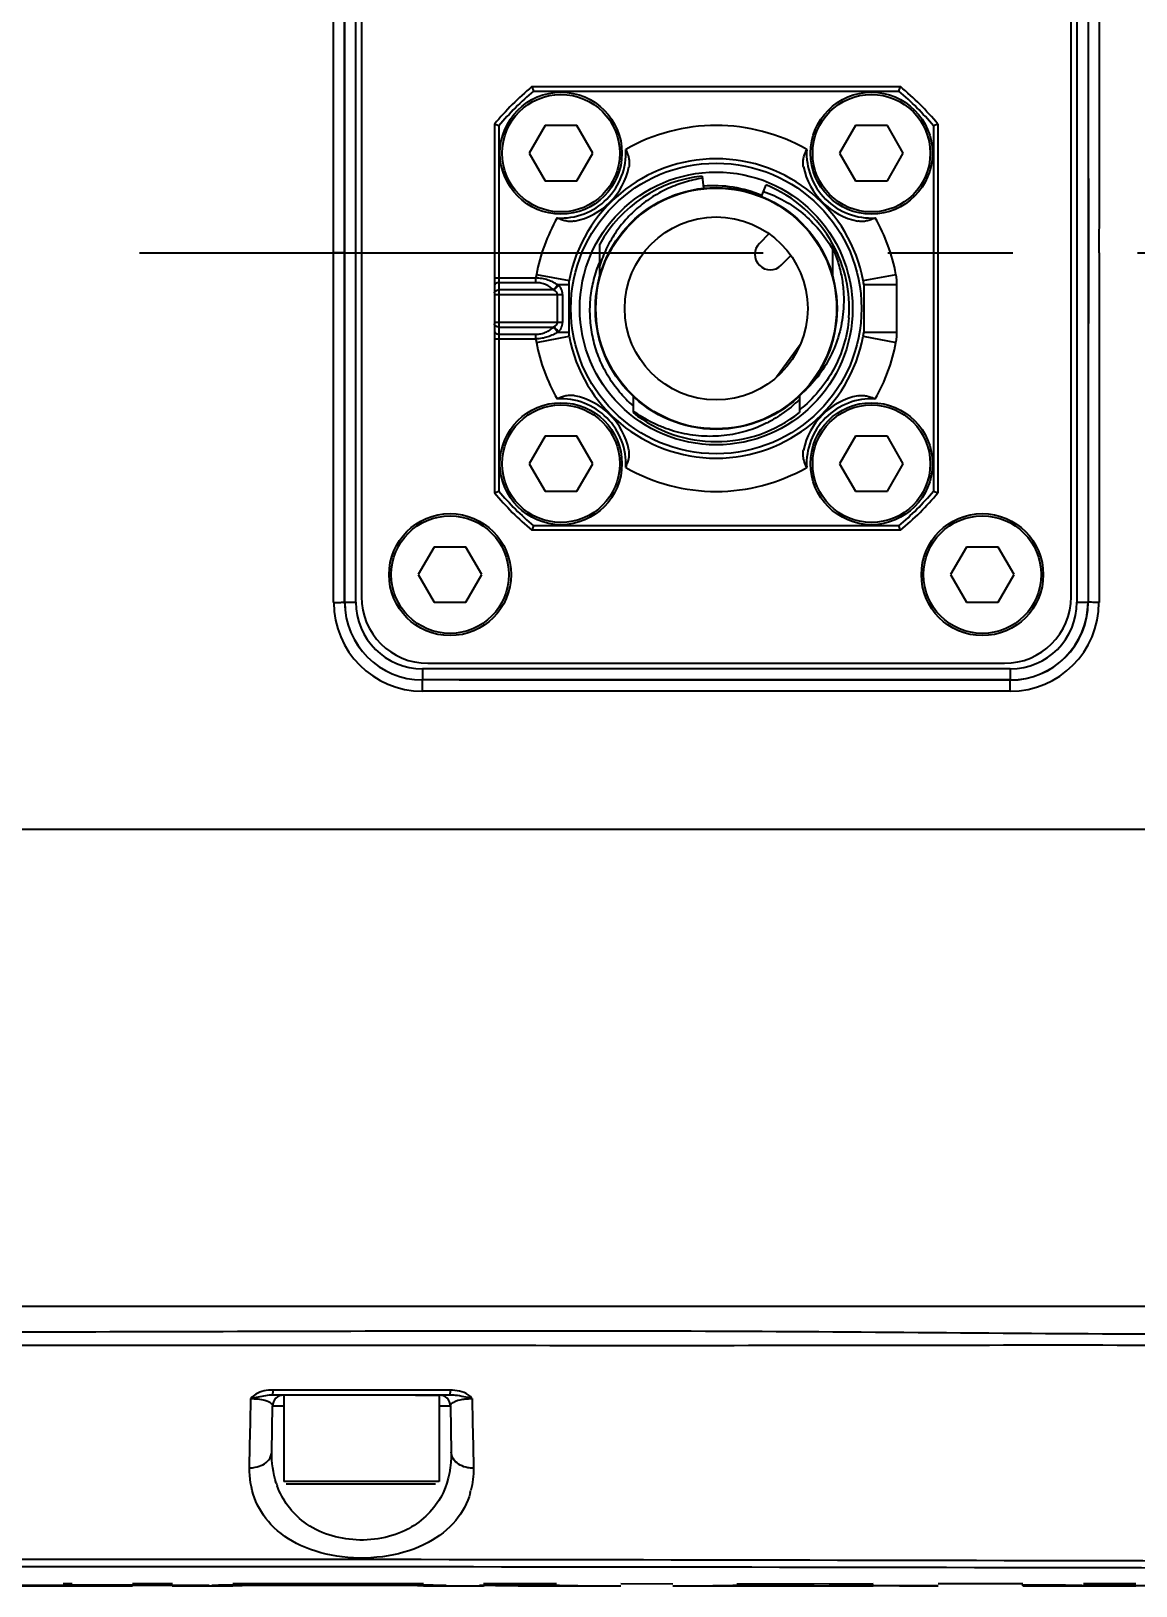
# Model space of a CAD drawing. Header units: millimetres. Extents: x 5828 to 6704, y 123 to 421.
# Drawn here: x 6415.587 to 6418.908, y 194.27 to 198.943 of the extents above; entities that cross this region are included whole.
import ezdxf
from ezdxf import colors
from ezdxf.entities.mleader import LeaderData, LeaderLine
from ezdxf.math import Vec2, Vec3

# ---------------------------------------------------------------- set-up
doc = ezdxf.new("R2010")
doc.units = ezdxf.units.MM
doc.linetypes.add('CENTER', pattern=[0.6, 0.375, -0.075, 0.075, -0.075])
for name, color, linetype in [('中心线', 7, 'Continuous'), ('外形图', 7, 'Continuous'), ('多重引线', 7, 'Continuous'), ('尺寸标注', 7, 'Continuous')]:
    doc.layers.add(name, color=color, linetype=linetype)
doc.styles.add('微软雅黑', font='msyh.ttc', dxfattribs={"height": 1.5})
doc.dimstyles.new('尺寸标注_1_15比例', dxfattribs={"dimtxt": 1.5, "dimasz": 1.25, "dimexe": 0.5, "dimexo": 0.4, "dimgap": 0.5, "dimtad": 1, "dimdec": 1, "dimlfac": 15, "dimdsep": 46, "dimtxsty": '微软雅黑', "dimcen": 0.09, "dimadec": 0, "dimazin": 0, "dimtp": 0.01, "dimtm": 0.01, "dimtfac": 1, "dimtdec": 1, "dimtofl": 0, "dimtmove": 0, "dimatfit": 3, "dimfxl": 1, "dimtolj": 1, "dimarcsym": 0})

# ---------------------------------------------------------------- blocks, each defined once
blk = doc.blocks.new('*D947')
at = {"layer": 'Defpoints', "color": 0}
for p in [(6399.9777, 202.2806), (6416.5734, 202.2806), (6416.5224, 194.271)]:
    blk.add_point(p, dxfattribs=at)
at = {"layer": '尺寸标注', "color": 0, "lineweight": -2}
for p, q in [((6416.1734, 202.2806), (6399.4777, 202.2806)), ((6399.9777, 195.521), (6399.9777, 201.0306)), ((6416.1224, 194.271), (6399.4777, 194.271))]:
    blk.add_line(p, q, dxfattribs=at)
at = {"layer": '尺寸标注', "color": 0}
for points in [[(6400.1861, 201.0306), (6399.7694, 201.0306), (6399.9777, 202.2806)], [(6399.7694, 195.521), (6400.1861, 195.521), (6399.9777, 194.271)]]:
    blk.add_solid(points, dxfattribs=at)
at = {"layer": '尺寸标注', "color": 0, "insert": (6398.6987, 198.2758), "char_height": 1.5, "attachment_point": 5, "rotation": 90, "style": '微软雅黑'}
blk.add_mtext('\\A1;\\A1;120', dxfattribs=at)

msp = doc.modelspace()

# ---------------------------------------------------------------- linework, layer by layer
at = {"layer": '中心线', "linetype": 'CENTER', "ltscale": 5}
msp.add_line((6403.9129, 198.2765), (6441.8348, 198.2765), dxfattribs=at)
at = {"layer": '外形图'}
for p, q in [((6416.5632, 197.2265), (6416.5632, 200.3265)), ((6416.5799, 200.3092), (6416.5799, 197.2426)), ((6418.7132, 197.2426), (6418.7132, 200.3092)), ((6418.731, 200.3265), (6418.731, 197.2265)), ((6418.7644, 200.3265), (6418.7643, 197.2265)), ((6416.5299, 197.2265), (6416.5299, 199.6923)), ((6417.0928, 198.7759), (6417.0976, 198.7626)), ((6417.0928, 198.7759), (6418.2003, 198.7759)), ((6417.0976, 198.7626), (6418.1955, 198.7626)), ((6418.1955, 198.7626), (6418.2003, 198.7759)), ((6416.9799, 198.663), (6416.9799, 197.5555)), ((6416.9932, 198.6582), (6416.9799, 198.663)), ((6416.9932, 198.6582), (6416.9932, 197.5603)), ((6417.132, 198.6587), (6417.0842, 198.5759)), ((6417.2277, 198.6587), (6417.132, 198.6587)), ((6417.2755, 198.5759), (6417.2277, 198.6587)), ((6418.0654, 198.6587), (6418.0175, 198.5759)), ((6418.161, 198.6587), (6418.0654, 198.6587)), ((6418.2089, 198.5759), (6418.161, 198.6587)), ((6418.3132, 198.663), (6418.2999, 198.6582)), ((6418.2999, 198.6582), (6418.2999, 197.5603)), ((6418.3132, 198.663), (6418.3132, 197.5555)), ((6417.0842, 198.5759), (6417.132, 198.493)), ((6417.2277, 198.493), (6417.2755, 198.5759)), ((6418.0175, 198.5759), (6418.0654, 198.493)), ((6418.161, 198.493), (6418.2089, 198.5759)), ((6417.132, 198.493), (6417.2277, 198.493)), ((6417.6047, 198.507), (6417.6086, 198.4706)), ((6417.7826, 198.4461), (6417.7965, 198.4804)), ((6418.0654, 198.493), (6418.161, 198.493)), ((6417.8052, 198.3339), (6417.7762, 198.3049)), ((6417.2965, 198.2068), (6417.2965, 198.3029)), ((6417.9965, 198.3036), (6417.9965, 198.2068)), ((6417.8422, 198.2389), (6417.8712, 198.2679)), ((6418.7974, 198.2765), (6418.7976, 197.2257)), ((6416.9799, 198.2009), (6417.1045, 198.2009)), ((6417.1045, 198.1867), (6417.1045, 198.2009)), ((6417.1061, 198.2114), (6417.2044, 198.1928)), ((6418.0887, 198.1928), (6418.187, 198.2114)), ((6416.9799, 198.1509), (6417.1844, 198.1509)), ((6417.1045, 198.1867), (6416.9932, 198.1867)), ((6417.1579, 198.1651), (6416.9932, 198.1651)), ((6417.1682, 198.1509), (6417.1682, 198.0675)), ((6417.2032, 198.1804), (6417.17, 198.1804)), ((6417.1844, 198.1509), (6417.1844, 198.0675)), ((6417.2032, 198.1804), (6417.2032, 198.0381)), ((6418.0899, 198.1804), (6418.0899, 198.038)), ((6418.1899, 198.1804), (6418.0899, 198.1804)), ((6418.1899, 198.0381), (6418.1899, 198.1804)), ((6417.1682, 198.0675), (6416.9799, 198.0675)), ((6416.9932, 198.0534), (6417.1579, 198.0534)), ((6416.9799, 198.0176), (6417.1045, 198.0176)), ((6416.9932, 198.0318), (6417.1045, 198.0318)), ((6417.1045, 198.0176), (6417.1045, 198.0318)), ((6417.1061, 198.0071), (6417.2044, 198.0257)), ((6417.17, 198.0381), (6417.2032, 198.0381)), ((6418.0887, 198.0257), (6418.187, 198.0071)), ((6418.0899, 198.0381), (6418.1899, 198.0381)), ((6417.899, 198.0002), (6417.8282, 197.9028)), ((6417.3965, 197.8456), (6417.3965, 197.7966)), ((6417.8965, 197.8456), (6417.8965, 197.7966)), ((6417.132, 197.7254), (6417.0842, 197.6426)), ((6417.2277, 197.7254), (6417.132, 197.7254)), ((6417.2755, 197.6426), (6417.2277, 197.7254)), ((6418.0654, 197.7254), (6418.0175, 197.6426)), ((6418.161, 197.7254), (6418.0654, 197.7254)), ((6418.2089, 197.6426), (6418.161, 197.7254)), ((6417.0842, 197.6426), (6417.132, 197.5597)), ((6417.2277, 197.5597), (6417.2755, 197.6426)), ((6418.0175, 197.6426), (6418.0654, 197.5597)), ((6418.161, 197.5597), (6418.2089, 197.6426)), ((6416.9799, 197.5555), (6416.9932, 197.5603)), ((6417.132, 197.5597), (6417.2277, 197.5597)), ((6418.0654, 197.5597), (6418.161, 197.5597)), ((6418.2999, 197.5603), (6418.3132, 197.5555)), ((6417.0976, 197.4559), (6417.0928, 197.4426)), ((6418.2003, 197.4426), (6417.0928, 197.4426)), ((6418.1955, 197.4559), (6417.0976, 197.4559)), ((6418.2003, 197.4426), (6418.1955, 197.4559)), ((6416.7987, 197.3921), (6416.7509, 197.3092)), ((6416.8944, 197.3921), (6416.7987, 197.3921)), ((6416.9422, 197.3092), (6416.8944, 197.3921)), ((6418.3987, 197.3921), (6418.3509, 197.3092)), ((6418.4944, 197.3921), (6418.3987, 197.3921)), ((6418.5422, 197.3092), (6418.4944, 197.3921)), ((6416.7509, 197.3092), (6416.7987, 197.2264)), ((6416.8944, 197.2264), (6416.9422, 197.3092)), ((6418.3509, 197.3092), (6418.3987, 197.2264)), ((6418.4944, 197.2264), (6418.5422, 197.3092)), ((6416.5297, 197.2265), (6416.5632, 197.2265)), ((6416.7987, 197.2264), (6416.8944, 197.2264)), ((6418.3987, 197.2264), (6418.4944, 197.2264)), ((6418.731, 197.2265), (6418.7648, 197.2265)), ((6416.7638, 197.0259), (6416.7638, 196.9926)), ((6418.5304, 197.0259), (6416.7638, 197.0259)), ((6416.7799, 197.0426), (6418.5132, 197.0426)), ((6418.5304, 197.0259), (6418.5304, 196.9922)), ((6418.5304, 196.9926), (6416.7638, 196.9925)), ((6418.5302, 196.9588), (6416.7635, 196.959)), ((6423.2619, 196.5431), (6414.9045, 196.5431)), ((6421.2997, 195.1098), (6406.5933, 195.1098)), ((6416.2462, 194.7609), (6416.2474, 194.8325)), ((6416.3465, 194.8584), (6416.3136, 194.8584)), ((6416.3465, 194.8584), (6416.3136, 194.8584)), ((6416.8468, 194.8431), (6416.3139, 194.8431)), ((6416.8144, 194.8582), (6416.3465, 194.8584)), ((6416.3471, 194.8431), (6416.3471, 194.5831)), ((6416.7431, 194.8431), (6416.8138, 194.8431)), ((6416.8138, 194.8431), (6416.8138, 194.5831)), ((6416.8466, 194.8582), (6416.8144, 194.8582)), ((6416.8466, 194.8582), (6416.8144, 194.8582)), ((6416.9129, 194.8327), (6416.9142, 194.7606)), ((6416.3108, 194.6731), (6416.3132, 194.8104)), ((6416.3132, 194.8104), (6416.3471, 194.8104)), ((6416.8138, 194.8104), (6416.8477, 194.8104)), ((6416.8477, 194.8104), (6416.8501, 194.672)), ((6416.2451, 194.6915), (6416.2462, 194.7609)), ((6416.9142, 194.7606), (6416.9155, 194.6908)), ((6416.244, 194.6247), (6416.2451, 194.6915)), ((6416.9155, 194.6908), (6416.9167, 194.6232)), ((6416.8138, 194.5831), (6416.3471, 194.5831)), ((6416.3538, 194.5765), (6416.8028, 194.5765)), ((6415.469, 194.2698), (6415.6835, 194.2698)), ((6415.6835, 194.2765), (6415.7104, 194.2765)), ((6415.6835, 194.2698), (6415.8924, 194.2698)), ((6415.7104, 194.2698), (6415.7104, 194.2724)), ((6415.7104, 194.2724), (6415.8924, 194.2724)), ((6415.8924, 194.2765), (6416.0124, 194.2765)), ((6415.8924, 194.2724), (6415.8924, 194.2698)), ((6416.0112, 194.2699), (6416.1308, 194.2713)), ((6416.0124, 194.2698), (6416.1937, 194.2698)), ((6416.2749, 194.2706), (6416.1896, 194.2699)), ((6416.1937, 194.2765), (6416.7668, 194.2764)), ((6416.7668, 194.2698), (6416.9472, 194.2697)), ((6416.8348, 194.2712), (6416.9493, 194.2698)), ((6416.935, 194.2723), (6417.1386, 194.2723)), ((6416.9472, 194.2764), (6417.1666, 194.2764)), ((6417.1666, 194.2697), (6417.3594, 194.2697)), ((6417.3594, 194.2764), (6417.5162, 194.2763)), ((6417.5162, 194.2697), (6417.709, 194.2697)), ((6417.709, 194.2763), (6418.1188, 194.2764)), ((6417.7091, 194.2716), (6417.737, 194.2722)), ((6417.7091, 194.2717), (6417.737, 194.2722)), ((6417.737, 194.2722), (6417.9406, 194.2722)), ((6417.824, 194.2697), (6418.1188, 194.2698)), ((6417.824, 194.2697), (6418.1188, 194.2697)), ((6418.0305, 194.2701), (6417.9863, 194.2706)), ((6418.0747, 194.2698), (6418.0305, 194.2701)), ((6418.1188, 194.2697), (6418.0747, 194.2698)), ((6418.1029, 194.2697), (6418.0747, 194.2698)), ((6418.3135, 194.2698), (6418.1029, 194.2697)), ((6418.3135, 194.2764), (6418.5683, 194.2765)), ((6418.5683, 194.2724), (6418.6672, 194.2725)), ((6418.5683, 194.2699), (6418.5683, 194.2724)), ((6418.5683, 194.2699), (6418.7503, 194.2699)), ((6418.7457, 194.2721), (6418.8708, 194.271)), ((6418.7503, 194.2766), (6418.9081, 194.2767)), ((6418.7503, 194.2703), (6418.7503, 194.2699))]:
    msp.add_line(p, q, dxfattribs=at)
for points in [[(6416.0124, 194.2698), (6416.0353, 194.2703), (6416.1308, 194.2713)], [(6416.2749, 194.2706), (6416.2215, 194.2702), (6416.1928, 194.2699), (6416.1937, 194.2698)], [(6416.8348, 194.2712), (6416.928, 194.2702), (6416.9472, 194.2697)]]:
    msp.add_lwpolyline(points, dxfattribs=at)
for centre, radius in [((6417.1799, 198.5759), 0.1833), ((6417.1799, 198.5759), 0.1767), ((6418.1132, 198.5759), 0.1833), ((6418.1132, 198.5759), 0.1767), ((6417.6465, 198.1092), 0.4367), ((6417.6465, 198.1092), 0.41), ((6417.6465, 198.1092), 0.3633), ((6417.6465, 198.1092), 0.3617), ((6417.6465, 198.1092), 0.275), ((6417.1799, 197.6426), 0.1833), ((6417.1799, 197.6426), 0.1767), ((6418.1132, 197.6426), 0.1833), ((6418.1132, 197.6426), 0.1767), ((6416.8465, 197.3092), 0.1833), ((6418.4465, 197.3092), 0.1833), ((6416.8465, 197.3092), 0.1767), ((6418.4465, 197.3092), 0.1767)]:
    msp.add_circle(centre, radius, dxfattribs=at)
for centre, radius, start, end in [((6417.6465, 198.1092), 0.8667, 129.7151, 140.2849), ((6417.6465, 198.1092), 0.8533, 130.0374, 139.9626), ((6417.6465, 198.1092), 0.8533, 40.0374, 49.9626), ((6417.6465, 198.1092), 0.8667, 39.7151, 50.2849), ((6417.6465, 198.1092), 0.55, 60.3602, 119.6398), ((6417.1799, 198.5759), 0.195, 266.6537, 3.3409), ((6418.1132, 198.5759), 0.195, 176.6591, 273.3463), ((6417.6465, 198.1092), 0.45, 10.7014, 169.2978), ((6417.1799, 198.5759), 0.2083, 281.3266, 348.6734), ((6418.1132, 198.5759), 0.2083, 191.3266, 258.6734), ((6417.6465, 198.1092), 0.4, 95.9999, 151.0454), ((6417.6396, 198.1088), 0.3692, 67.0263, 94.9237), ((6417.6465, 198.1092), 0.4003, 29.0417, 68), ((6417.6465, 198.1092), 0.55, 150.3611, 169.2987), ((6417.6465, 198.1092), 0.55, 10.7471, 29.6389), ((6417.8092, 198.2719), 0.0467, 135, 315), ((6417.6565, 198.0938), 0.3912, 29.6279, 30.1282), ((6417.6466, 198.1092), 0.4, 355.9785, 28.9567), ((6417.2699, 198.1804), 0.1667, 169.2987, 172.9565), ((6417.2699, 198.1804), 0.0667, 169.2923, 180), ((6418.0232, 198.1804), 0.0667, 0, 10.7023), ((6417.1032, 198.1067), 0.08, 46.8663, 48.1168), ((6417.1143, 198.1029), 0.0954, 53.1506, 54.3492), ((6417.1032, 198.1117), 0.08, 311.8809, 313.1323), ((6417.2699, 198.0381), 0.1667, 187.0435, 190.7013), ((6417.6465, 198.1092), 0.55, 190.7013, 209.6396), ((6417.1143, 198.1156), 0.0955, 305.6508, 306.8492), ((6417.6465, 198.1092), 0.45, 190.7009, 349.2988), ((6418.0232, 198.0381), 0.0667, 349.2986, 359.9985), ((6417.6465, 198.1092), 0.55, 330.3604, 349.2842), ((6417.1799, 197.6426), 0.195, 356.658, 93.342), ((6417.1799, 197.6426), 0.2083, 11.3268, 78.6732), ((6417.6517, 198.1049), 0.3853, 223.9983, 228.5214), ((6418.1132, 197.6426), 0.2083, 101.3268, 168.6732), ((6418.1132, 197.6426), 0.195, 86.658, 183.342), ((6417.6465, 198.1092), 0.4003, 231.3553, 308.6441), ((6417.6465, 198.1092), 0.55, 240.3604, 299.6396), ((6417.6465, 198.1092), 0.8667, 219.7151, 230.2849), ((6417.6465, 198.1092), 0.8533, 220.0374, 229.9626), ((6417.6465, 198.1092), 0.8533, 310.0374, 319.9626), ((6417.6465, 198.1092), 0.8667, 309.7151, 320.2849), ((6416.7635, 197.2258), 0.2668, 180.0199, 269.9873), ((6416.7637, 197.2266), 0.234, 180.0188, 270.0077), ((6416.7638, 197.2265), 0.2339, 180, 270), ((6416.7638, 197.2265), 0.2006, 180, 270), ((6416.7799, 197.2426), 0.2, 180, 270), ((6418.5132, 197.2426), 0.2, 270, 0), ((6418.5302, 197.2258), 0.267, 269.996, 359.98), ((6418.5305, 197.2266), 0.2344, 269.9914, 359.9737), ((6418.5304, 197.2265), 0.2339, 270, 0), ((6418.5304, 197.2265), 0.2006, 270, 0), ((6416.3465, 194.8098), 0.0333, 90, 179), ((6418.0058, 194.8683), 1.6922, 180.3345, 180.6137), ((6416.8144, 194.8098), 0.0333, 1, 90), ((6418.7953, 194.8681), 1.9488, 180.293, 180.5323), ((6416.5653, 194.6563), 0.2535, 197.9667, 199.7458), ((6416.683, 194.614), 0.2334, 343.8347, 345.8873), ((6415.6838, 226.9765), 32.7066, 269.55909, 269.99941), ((6416.417, 159.3627), 34.9098, 90.21638, 90.46972), ((6416.4659, 146.4774), 47.7952, 89.98221, 90.21678), ((6416.4719, 141.3728), 52.8998, 89.77447, 89.99038), ((6416.5269, 157.5215), 36.751, 89.52007, 89.76117), ((6417.1679, 204.7716), 10.5019, 268.72889, 269.15023), ((6417.1678, 204.7618), 10.4921, 269.15019, 269.99332), ((6417.3603, 203.8125), 9.5429, 268.66846, 269.11061), ((6417.3602, 203.8039), 9.5342, 269.11057, 269.99532), ((6417.5165, 203.7945), 9.5248, 269.99768, 271.15843), ((6417.7088, 204.733), 10.4633, 270.00118, 270.42401), ((6417.7088, 204.7323), 10.4626, 270.42402, 271.26966), ((6417.8493, 204.7372), 10.4675, 270.75006, 271.27284), ((6418.3104, 204.7234), 10.4537, 268.74724, 269.17055), ((6418.3103, 204.7139), 10.4442, 269.17051, 270.01758), ((6418.8995, 228.2097), 33.9397, 269.74811, 270.01457), ((6419.1258, 228.6675), 34.3975, 269.57527, 269.99478)]:
    msp.add_arc(centre, radius, start, end, dxfattribs=at)
for points in [[(6418.7644, 200.3265), (6418.7647, 199.6431), (6418.765, 198.9598), (6418.7652, 198.2765)], [(6416.5293, 198.2765), (6416.5295, 198.7484), (6416.5297, 199.2204), (6416.5299, 199.6923)], [(6416.5297, 197.2265), (6416.5296, 197.5765), (6416.5295, 197.9265), (6416.5293, 198.2765)], [(6418.7652, 198.2765), (6418.7651, 197.9265), (6418.765, 197.5765), (6418.7648, 197.2265)], [(6417.2033, 198.0381), (6417.2034, 198.0339), (6417.2036, 198.0297), (6417.2044, 198.0256)], [(6418.5304, 196.9922), (6417.9416, 196.9923), (6417.3527, 196.9924), (6416.7638, 196.9925)], [(6416.2628, 194.8462), (6416.2568, 194.8427), (6416.251, 194.8383), (6416.2474, 194.8325)], [(6416.2692, 194.8371), (6416.2621, 194.8356), (6416.255, 194.8343), (6416.2479, 194.8325)], [(6416.3136, 194.8584), (6416.2962, 194.8584), (6416.2779, 194.8549), (6416.2628, 194.8462)], [(6416.3139, 194.8431), (6416.2988, 194.8431), (6416.2839, 194.8401), (6416.2692, 194.8371)], [(6416.3092, 194.8184), (6416.3114, 194.8164), (6416.3133, 194.8134), (6416.3132, 194.8104)], [(6416.3016, 194.6486), (6416.307, 194.6555), (6416.3107, 194.6644), (6416.3108, 194.6731)], [(6416.3242, 194.5781), (6416.3143, 194.6085), (6416.3102, 194.6412), (6416.3108, 194.6731)], [(6416.8501, 194.672), (6416.8508, 194.6304), (6416.8432, 194.5873), (6416.8255, 194.5497)], [(6416.8593, 194.6474), (6416.8539, 194.6542), (6416.8502, 194.6632), (6416.8501, 194.672)], [(6416.9167, 194.6232), (6416.9171, 194.601), (6416.9148, 194.5786), (6416.9094, 194.5571)]]:
    msp.add_open_spline(points, degree=3, dxfattribs=at)
for points, knots in [([(6418.7975, 200.3269), (6418.7975, 200.1545), (6418.7973, 199.471), (6418.7972, 198.7875), (6418.7972, 198.2765)], [0, 0, 0, 0, 0.25228, 1, 1, 1, 1]), ([(6416.4965, 198.2765), (6416.4965, 198.3936), (6416.4966, 198.8658), (6416.4967, 199.338), (6416.4968, 199.6931)], [0, 0, 0, 0, 0.248088, 1, 1, 1, 1]), ([(6417.3745, 198.5873), (6417.3754, 198.5854), (6417.377, 198.5816), (6417.3786, 198.5778), (6417.3793, 198.5759)], [0, 0, 0, 0, 0.50095, 1, 1, 1, 1]), ([(6417.3793, 198.5759), (6417.3805, 198.5725), (6417.3827, 198.5658), (6417.3849, 198.5554), (6417.3855, 198.5451), (6417.3848, 198.5383), (6417.3841, 198.535)], [0, 0, 0, 0, 0.258214, 0.510936, 0.757627, 1, 1, 1, 1]), ([(6417.9089, 198.535), (6417.9081, 198.5392), (6417.9074, 198.5481), (6417.9091, 198.5614), (6417.913, 198.5745), (6417.9166, 198.583), (6417.9185, 198.5873)], [0, 0, 0, 0, 0.24035, 0.48702, 0.741169, 1, 1, 1, 1]), ([(6417.6054, 198.5007), (6417.5878, 198.498), (6417.553, 198.4902), (6417.5029, 198.4716), (6417.4558, 198.4463), (6417.4126, 198.4147), (6417.3743, 198.3775), (6417.3415, 198.3352), (6417.315, 198.2888), (6417.3019, 198.2556), (6417.2965, 198.2387)], [0, 0, 0, 0, 0.125005, 0.250007, 0.375009, 0.50001, 0.62501, 0.750007, 0.875004, 1, 1, 1, 1]), ([(6417.7887, 198.4611), (6417.8102, 198.4536), (6417.8519, 198.4347), (6417.9084, 198.3957), (6417.9571, 198.3473), (6417.9834, 198.3098), (6417.9948, 198.2902)], [0, 0, 0, 0, 0.249992, 0.499987, 0.74999, 1, 1, 1, 1]), ([(6417.2208, 198.3716), (6417.2165, 198.3708), (6417.2077, 198.3701), (6417.1944, 198.3718), (6417.1813, 198.3757), (6417.1727, 198.3793), (6417.1685, 198.3812)], [0, 0, 0, 0, 0.240352, 0.487023, 0.741174, 1, 1, 1, 1]), ([(6418.1246, 198.3812), (6418.1203, 198.3793), (6418.1118, 198.3757), (6418.0987, 198.3718), (6418.0854, 198.3701), (6418.0765, 198.3708), (6418.0723, 198.3716)], [0, 0, 0, 0, 0.258826, 0.512976, 0.759647, 1, 1, 1, 1]), ([(6417.9965, 198.2912), (6418.0028, 198.277), (6418.0137, 198.2478), (6418.0247, 198.2024), (6418.0302, 198.1559), (6418.03, 198.1247), (6418.029, 198.1092)], [0, 0, 0, 0, 0.25002, 0.500019, 0.750014, 1, 1, 1, 1]), ([(6416.5293, 198.2765), (6416.5285, 198.2765), (6416.5175, 198.2765), (6416.5065, 198.2763), (6416.4964, 198.2763)], [0, 0, 0, 0, 0.081166, 1, 1, 1, 1]), ([(6416.4966, 197.2257), (6416.4966, 197.3138), (6416.4966, 197.664), (6416.4965, 198.0143), (6416.4964, 198.2765)], [0, 0, 0, 0, 0.251416, 1, 1, 1, 1]), ([(6417.3746, 197.8373), (6417.3617, 197.8505), (6417.338, 197.879), (6417.3089, 197.9263), (6417.2869, 197.9774), (6417.2725, 198.0311), (6417.2661, 198.0863), (6417.2678, 198.1419), (6417.2776, 198.1966), (6417.2894, 198.2317), (6417.2965, 198.2488)], [0, 0, 0, 0, 0.125003, 0.250004, 0.375004, 0.500005, 0.625004, 0.750004, 0.875001, 1, 1, 1, 1]), ([(6417.17, 198.1804), (6417.1655, 198.1832), (6417.156, 198.1886), (6417.1404, 198.195), (6417.123, 198.1995), (6417.1107, 198.2007), (6417.1045, 198.2009)], [0, 0, 0, 0, 0.225583, 0.469922, 0.730343, 1, 1, 1, 1]), ([(6418.1899, 198.1804), (6418.1899, 198.1857), (6418.1894, 198.1962), (6418.1879, 198.2066), (6418.1869, 198.2118)], [0, 0, 0, 0, 0.499999, 1, 1, 1, 1]), ([(6416.9932, 198.1867), (6416.9915, 198.1867), (6416.9881, 198.1863), (6416.9838, 198.1843), (6416.9807, 198.1812), (6416.9799, 198.1785), (6416.9799, 198.1773)], [0, 0, 0, 0, 0.287969, 0.555344, 0.790533, 1, 1, 1, 1]), ([(6416.9799, 198.1557), (6416.9799, 198.1569), (6416.9806, 198.1595), (6416.9838, 198.1627), (6416.9882, 198.1647), (6416.9915, 198.1651), (6416.9932, 198.1651)], [0, 0, 0, 0, 0.200885, 0.444692, 0.723228, 1, 1, 1, 1]), ([(6417.1566, 198.1663), (6417.1533, 198.1692), (6417.1462, 198.1748), (6417.1338, 198.1815), (6417.1196, 198.1857), (6417.1096, 198.1867), (6417.1045, 198.1867)], [0, 0, 0, 0, 0.229848, 0.473665, 0.732191, 1, 1, 1, 1]), ([(6417.1566, 198.1663), (6417.1594, 198.1679), (6417.1646, 198.1721), (6417.1685, 198.1775), (6417.17, 198.1804)], [0, 0, 0, 0, 0.495929, 1, 1, 1, 1]), ([(6417.1579, 198.1651), (6417.1608, 198.1666), (6417.1661, 198.1708), (6417.1701, 198.1763), (6417.1716, 198.1792)], [0, 0, 0, 0, 0.497556, 1, 1, 1, 1]), ([(6417.1579, 198.1651), (6417.1586, 198.1648), (6417.1599, 198.1641), (6417.1618, 198.1629), (6417.1635, 198.1614), (6417.165, 198.1597), (6417.1664, 198.1579), (6417.1674, 198.1557), (6417.168, 198.1534), (6417.1681, 198.1518), (6417.1682, 198.1509)], [0, 0, 0, 0, 0.121163, 0.242254, 0.363162, 0.485622, 0.610544, 0.737967, 0.868079, 1, 1, 1, 1]), ([(6417.1844, 198.1509), (6417.1844, 198.1539), (6417.1839, 198.1597), (6417.1813, 198.1677), (6417.1772, 198.1743), (6417.1735, 198.1778), (6417.1716, 198.1792)], [0, 0, 0, 0, 0.276528, 0.535655, 0.773893, 1, 1, 1, 1]), ([(6418.029, 198.1092), (6418.0274, 198.0856), (6418.0199, 198.0385), (6417.9955, 197.9713), (6417.9589, 197.9099), (6417.9269, 197.8744), (6417.9094, 197.8584)], [0, 0, 0, 0, 0.250037, 0.500046, 0.750038, 1, 1, 1, 1]), ([(6416.9932, 198.0534), (6416.9915, 198.0534), (6416.9881, 198.0538), (6416.9838, 198.0558), (6416.9807, 198.0589), (6416.9799, 198.0616), (6416.9799, 198.0628)], [0, 0, 0, 0, 0.28797, 0.555344, 0.790533, 1, 1, 1, 1]), ([(6417.1045, 198.0318), (6417.1096, 198.0317), (6417.1196, 198.0327), (6417.1338, 198.037), (6417.1462, 198.0436), (6417.1533, 198.0493), (6417.1566, 198.0522)], [0, 0, 0, 0, 0.267789, 0.526266, 0.770261, 1, 1, 1, 1]), ([(6417.17, 198.0381), (6417.1685, 198.041), (6417.1646, 198.0464), (6417.1594, 198.0506), (6417.1566, 198.0522)], [0, 0, 0, 0, 0.504071, 1, 1, 1, 1]), ([(6417.1682, 198.0675), (6417.1682, 198.0659), (6417.1676, 198.0627), (6417.1653, 198.0586), (6417.1619, 198.0555), (6417.1592, 198.054), (6417.1579, 198.0534)], [0, 0, 0, 0, 0.261444, 0.513106, 0.757186, 1, 1, 1, 1]), ([(6417.1716, 198.0392), (6417.1701, 198.0422), (6417.1661, 198.0476), (6417.1608, 198.0518), (6417.1579, 198.0534)], [0, 0, 0, 0, 0.502448, 1, 1, 1, 1]), ([(6417.1844, 198.0675), (6417.1834, 198.0675), (6417.181, 198.0675), (6417.1771, 198.0675), (6417.1728, 198.0675), (6417.1697, 198.0675), (6417.1682, 198.0675)], [0, 0, 0, 0, 0.196574, 0.438048, 0.710937, 1, 1, 1, 1]), ([(6417.1716, 198.0392), (6417.1735, 198.0407), (6417.1772, 198.0442), (6417.1813, 198.0508), (6417.1839, 198.0588), (6417.1844, 198.0646), (6417.1844, 198.0675)], [0, 0, 0, 0, 0.226095, 0.464334, 0.723471, 1, 1, 1, 1]), ([(6418.0455, 198.0811), (6418.0432, 198.0543), (6418.0331, 198.001), (6418.0021, 197.9259), (6417.9565, 197.8586), (6417.9176, 197.8207), (6417.8965, 197.804)], [0, 0, 0, 0, 0.250005, 0.500006, 0.750005, 1, 1, 1, 1]), ([(6416.9799, 198.0412), (6416.9799, 198.0399), (6416.9807, 198.0373), (6416.9838, 198.0342), (6416.9881, 198.0322), (6416.9915, 198.0318), (6416.9932, 198.0318)], [0, 0, 0, 0, 0.209467, 0.444656, 0.71203, 1, 1, 1, 1]), ([(6417.17, 198.0381), (6417.1655, 198.0353), (6417.156, 198.0299), (6417.1404, 198.0235), (6417.123, 198.019), (6417.1107, 198.0178), (6417.1045, 198.0176)], [0, 0, 0, 0, 0.225584, 0.469922, 0.730344, 1, 1, 1, 1]), ([(6418.1869, 198.007), (6418.1879, 198.0121), (6418.1894, 198.0224), (6418.1899, 198.0328), (6418.1899, 198.0381)], [0, 0, 0, 0, 0.5, 1, 1, 1, 1]), ([(6417.2208, 197.8468), (6417.2165, 197.8477), (6417.2077, 197.8484), (6417.1944, 197.8466), (6417.1813, 197.8427), (6417.1727, 197.8392), (6417.1685, 197.8372)], [0, 0, 0, 0, 0.24035, 0.48702, 0.741171, 1, 1, 1, 1]), ([(6417.8965, 197.836), (6417.8805, 197.8198), (6417.8542, 197.7977), (6417.8157, 197.7735), (6417.7751, 197.7529), (6417.721, 197.7342), (6417.6533, 197.7236), (6417.5848, 197.7253), (6417.5287, 197.7366), (6417.4857, 197.7515), (6417.4441, 197.77), (6417.4148, 197.788), (6417.3965, 197.8015)], [0, 0, 0, 0, 0.124959, 0.187505, 0.250051, 0.375016, 0.499984, 0.624955, 0.749928, 0.812475, 0.875022, 1, 1, 1, 1]), ([(6418.0723, 197.8468), (6418.0765, 197.8477), (6418.0854, 197.8484), (6418.0986, 197.8466), (6418.1118, 197.8427), (6418.1203, 197.8392), (6418.1246, 197.8372)], [0, 0, 0, 0, 0.24035, 0.48702, 0.741171, 1, 1, 1, 1]), ([(6417.3793, 197.6426), (6417.3817, 197.6492), (6417.3846, 197.6595), (6417.3855, 197.6734), (6417.3848, 197.6802), (6417.3841, 197.6835)], [0, 0, 0, 0, 0.510547, 0.757434, 1, 1, 1, 1]), ([(6417.9185, 197.6312), (6417.9166, 197.6354), (6417.913, 197.644), (6417.9091, 197.6571), (6417.9074, 197.6704), (6417.9081, 197.6792), (6417.9089, 197.6835)], [0, 0, 0, 0, 0.258831, 0.51298, 0.75965, 1, 1, 1, 1]), ([(6417.3745, 197.6312), (6417.3758, 197.634), (6417.3775, 197.6378), (6417.3789, 197.6416), (6417.3793, 197.6426)], [0, 0, 0, 0, 0.750779, 1, 1, 1, 1]), ([(6416.4967, 197.2257), (6416.5009, 197.2257), (6416.5085, 197.2259), (6416.5189, 197.2255), (6416.5251, 197.2268), (6416.5292, 197.2258), (6416.5297, 197.2265)], [0, 0, 0, 0, 0.377608, 0.699812, 0.918143, 1, 1, 1, 1]), ([(6418.7973, 197.2257), (6418.7932, 197.2257), (6418.7857, 197.2259), (6418.7754, 197.2255), (6418.7694, 197.2268), (6418.7654, 197.2258), (6418.7648, 197.2265)], [0, 0, 0, 0, 0.378825, 0.700774, 0.918436, 1, 1, 1, 1]), ([(6416.7635, 196.959), (6416.7635, 196.9668), (6416.7629, 196.9772), (6416.7641, 196.9881), (6416.7633, 196.9917), (6416.7638, 196.9925)], [0, 0, 0, 0, 0.699288, 0.918214, 1, 1, 1, 1]), ([(6418.5302, 196.9588), (6418.5302, 196.9666), (6418.5316, 196.9774), (6418.5291, 196.9891), (6418.5304, 196.9922)], [0, 0, 0, 0, 0.699325, 1, 1, 1, 1]), ([(6420.5118, 195.0481), (6420.0577, 195.0291), (6419.1481, 195.0204), (6417.7845, 195.0373), (6416.4206, 195.0347), (6415.0569, 195.0304), (6413.6932, 195.0313), (6411.875, 195.0313), (6410.5114, 195.0314), (6409.6023, 195.0319)], [0, 0, 0, 0, 0.124989, 0.250027, 0.375032, 0.500024, 0.625022, 0.750018, 1, 1, 1, 1]), ([(6420.5138, 195.0039), (6420.0595, 194.9851), (6419.1497, 194.9953), (6417.7859, 194.9907), (6416.4219, 194.9926), (6415.058, 194.9923), (6413.6941, 194.9926), (6411.8756, 194.9925), (6410.5117, 194.9927), (6409.6025, 194.9923)], [0, 0, 0, 0, 0.125008, 0.250011, 0.375016, 0.500018, 0.625018, 0.750015, 1, 1, 1, 1]), ([(6416.2474, 194.8326), (6416.2617, 194.8326), (6416.283, 194.8308), (6416.304, 194.8232), (6416.3092, 194.8184)], [0, 0, 0, 0, 0.669787, 1, 1, 1, 1]), ([(6416.3139, 194.8431), (6416.3133, 194.8432), (6416.3145, 194.8469), (6416.3137, 194.8484), (6416.3137, 194.8501)], [0, 0, 0, 0, 0.255274, 1, 1, 1, 1]), ([(6416.8468, 194.8431), (6416.8462, 194.8431), (6416.8474, 194.8469), (6416.8466, 194.8483), (6416.8466, 194.85)], [0, 0, 0, 0, 0.254966, 1, 1, 1, 1]), ([(6416.9129, 194.8327), (6416.9098, 194.8372), (6416.891, 194.8534), (6416.8653, 194.8582), (6416.8466, 194.8582)], [0, 0, 0, 0, 0.226948, 1, 1, 1, 1]), ([(6416.9127, 194.8327), (6416.8961, 194.8363), (6416.8744, 194.8418), (6416.8521, 194.8431), (6416.8468, 194.8431)], [0, 0, 0, 0, 0.759922, 1, 1, 1, 1]), ([(6416.8477, 194.8104), (6416.8476, 194.8149), (6416.8603, 194.8269), (6416.8745, 194.8291), (6416.8845, 194.8306)], [0, 0, 0, 0, 0.306466, 1, 1, 1, 1]), ([(6416.8845, 194.8306), (6416.8867, 194.8309), (6416.8961, 194.8322), (6416.9056, 194.8327), (6416.9129, 194.8327)], [0, 0, 0, 0, 0.227425, 1, 1, 1, 1]), ([(6416.244, 194.6247), (6416.2497, 194.6246), (6416.2707, 194.6264), (6416.292, 194.6365), (6416.3016, 194.6486)], [0, 0, 0, 0, 0.270305, 1, 1, 1, 1]), ([(6416.9167, 194.6232), (6416.911, 194.6232), (6416.8901, 194.625), (6416.8689, 194.6353), (6416.8593, 194.6474)], [0, 0, 0, 0, 0.270089, 1, 1, 1, 1]), ([(6416.9072, 194.549), (6416.8985, 194.5191), (6416.8662, 194.4585), (6416.7777, 194.3907), (6416.6575, 194.3533), (6416.5243, 194.3504), (6416.4008, 194.3822), (6416.3064, 194.4456), (6416.2527, 194.5314), (6416.2435, 194.5943), (6416.244, 194.6247)], [0, 0, 0, 0, 0.104915, 0.224222, 0.366934, 0.522901, 0.668417, 0.790996, 0.897438, 1, 1, 1, 1]), ([(6416.8255, 194.5497), (6416.8057, 194.5075), (6416.7294, 194.4269), (6416.5659, 194.3935), (6416.4064, 194.4413), (6416.3421, 194.5279), (6416.3267, 194.5707)], [0, 0, 0, 0, 0.228366, 0.506823, 0.777416, 1, 1, 1, 1]), ([(6420.5136, 194.3241), (6419.6215, 194.3216), (6417.8371, 194.3263), (6415.1606, 194.3278), (6412.4844, 194.3244), (6410.7004, 194.3223), (6409.8087, 194.3207)], [0, 0, 0, 0, 0.250008, 0.500065, 0.75009, 1, 1, 1, 1]), ([(6420.5138, 194.3459), (6419.6241, 194.3423), (6417.8445, 194.3476), (6415.1752, 194.3508), (6412.5063, 194.3445), (6410.7273, 194.3407), (6409.838, 194.3381)], [0, 0, 0, 0, 0.250013, 0.500074, 0.750099, 1, 1, 1, 1]), ([(6416.7668, 194.2698), (6416.7729, 194.2698), (6416.6163, 194.272), (6416.5622, 194.2705), (6416.3632, 194.2711), (6416.2749, 194.2706)], [0, 0, 0, 0, 0.037031, 0.4613, 1, 1, 1, 1]), ([(6418.6672, 194.2725), (6418.6746, 194.2725), (6418.7008, 194.2724), (6418.727, 194.2723), (6418.7457, 194.2721)], [0, 0, 0, 0, 0.284774, 1, 1, 1, 1])]:
    msp.add_open_spline(points, degree=3, knots=knots, dxfattribs=at)

# ---------------------------------------------------------------- dimensions: what is measured, and where the dimension line sits
at = {"layer": '尺寸标注'}
dim = msp.add_linear_dim(base=(6399.9777, 202.2806), p1=(6416.5224, 194.271), p2=(6416.5734, 202.2806), angle=90, text='\\A1;120', dimstyle='尺寸标注_1_15比例', override={"dimtxsty": '微软雅黑'}, dxfattribs=at)
dim.commit()
dim.dimension.update_dxf_attribs({"geometry": '*D947', "text_midpoint": (6398.6987, 198.2758)})

# ---------------------------------------------------------------- leaders
at = {"layer": '多重引线'}
ml = msp.add_multileader_mtext('Standard', dxfattribs=at)
ml.set_content('\\pxqc;2×M4 depth7', style='微软雅黑')
ml.set_leader_properties()
ml.build(insert=Vec2(0, 0))
ml.multileader.update_dxf_attribs({"text_left_attachment_type": 5, "text_right_attachment_type": 5, "dogleg_length": 1, "arrow_head_size": 1.25})
ctx = ml.context
ctx.base_point, ctx.char_height, ctx.arrow_head_size, ctx.landing_gap_size, ctx.plane_origin = Vec3(6403.3102, 209.4902), 1.5, 1.25, 0.5, Vec3(6426.4804, 198.7098)
ctx.left_attachment, ctx.right_attachment, ctx.text_align_type = 5, 5, 2
notes = []
notes.append((ctx, [(0, (1, 1, 0), (6418.1972, 209.4902), (-1, 0), 1, [(0, [(6426.4804, 198.7098)], 0, [])])]))
ctx.mtext.insert, ctx.mtext.alignment, ctx.mtext.flow_direction = Vec3(6410.2537, 211.5684), 2, 5
for ctx, leaders in notes:
    for number, flags, end, landing, length, lines in leaders:
        leader = LeaderData()
        leader.index, (leader.has_last_leader_line, leader.has_dogleg_vector, leader.attachment_direction) = number, flags
        leader.last_leader_point, leader.dogleg_vector, leader.dogleg_length = Vec3(end), Vec3(landing), length
        for number, points, colour, breaks in lines:
            line = LeaderLine()
            line.index, line.vertices, line.color, line.breaks = number, Vec3.list(points), colors.encode_raw_color(colour), breaks
            leader.lines.append(line)
        ctx.leaders.append(leader)

doc.saveas('drawing.dxf')
